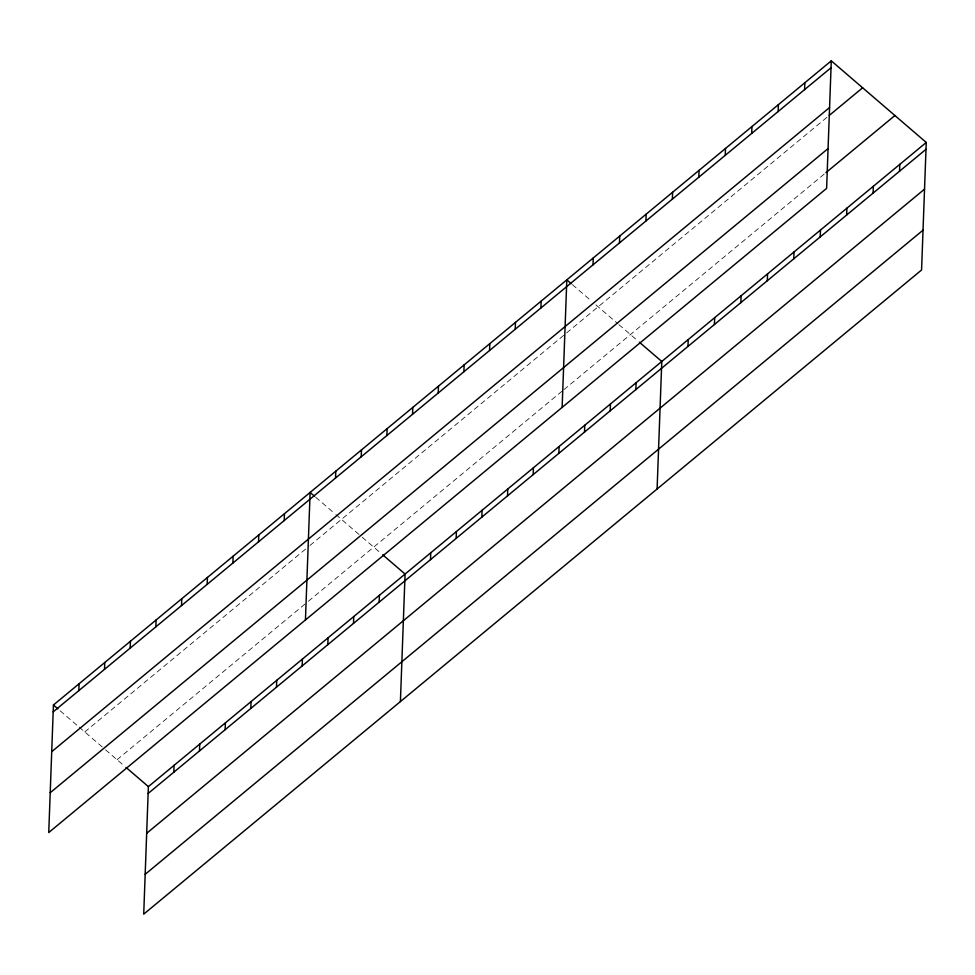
<?xml version="1.0" encoding="UTF-8"?>
<svg xmlns="http://www.w3.org/2000/svg" width="975" height="975" viewBox="0 0 975 975"><rect width="100%" height="100%" fill="white"/><g stroke="black" fill="none" stroke-linecap="round" stroke-linejoin="round"><path stroke-width="0.73" stroke-dasharray="4.88 3.66" d="M84.764 731.945L308.783 546.427M309.952 545.464L565.488 333.852M566.646 332.889L826.983 117.305M117.049 759.696L307.235 602.197M308.405 601.222L562.77 390.585M563.928 389.622L824.765 173.623M572.41 284.676L591.435 301.031M595.92 304.87L617.76 323.639M618.906 324.638L638.272 341.274M315.717 497.25L334.742 513.606M335.863 514.568L361.055 536.213M362.212 537.213L381.578 553.849M60.145 710.787L78.049 726.168M79.17 727.131L104.362 748.788M105.519 749.775L124.885 766.423"/><path stroke-width="1.46" d="M831.285 60.852L53.43 705.01L48.75 832.54L826.617 188.382L831.285 60.852L926.25 142.46L921.57 269.99L143.715 914.148L148.383 786.618L926.25 142.46M78.841 690.617L79.097 683.755M104.508 669.35L104.764 662.5M130.187 648.095L130.431 641.245M155.854 626.84L156.11 619.99M173.806 772.212L174.05 765.363M181.521 605.585L181.777 598.723M199.473 750.957L199.729 744.108M207.188 584.33L207.443 577.468M225.14 729.702L225.396 722.853M232.867 563.062L233.11 556.213M250.807 708.447L251.062 701.586M258.533 541.808L258.777 534.958M276.486 687.18L276.729 680.331M284.2 520.553L284.456 513.703M302.152 665.925L302.408 659.076M305.443 619.966L310.123 492.448L314.596 496.287M327.819 644.67L328.075 637.821M335.534 478.043L335.79 471.181M353.486 623.415L353.742 616.566M361.213 456.788L361.457 449.926M379.165 602.16L379.409 595.298M386.88 435.52L387.136 428.671M400.408 701.573L405.076 574.043L382.7 554.812M412.547 414.265L412.803 407.416M430.499 559.638L430.755 552.788M438.214 393.01L438.47 386.161M456.166 538.383L456.422 531.533M463.893 371.755L464.137 364.894M481.833 517.128L482.089 510.278M489.56 350.5L489.803 343.639M507.512 495.873L507.756 489.023M515.227 329.233L515.482 322.384M533.179 474.618L533.423 467.756M540.893 307.978L541.149 301.129M558.846 453.351L559.102 446.501M562.136 407.392L566.816 279.874L571.289 283.713M584.513 432.096L584.768 425.246M593.007 264.822L593.263 257.973M610.192 410.841L610.435 403.991M619.466 242.921L619.71 236.072M635.858 389.586L636.102 382.736M645.913 221.02L646.157 214.171M657.101 488.999L661.781 361.469L639.393 342.237M672.36 199.119L672.604 192.27M687.972 346.43L688.228 339.568M698.807 177.218L699.051 170.369M714.419 324.529L714.675 317.667M725.254 155.317L725.497 148.468M740.866 302.628L741.122 295.766M751.701 133.417L751.944 126.555M767.313 280.727L767.569 273.865M778.148 111.516L778.391 104.654M793.76 258.826L794.016 251.964M804.594 89.615L804.838 82.753M820.207 236.925L820.463 230.063M846.653 215.012L846.909 208.163M873.1 193.111L873.356 186.262M899.547 171.21L899.803 164.361M53.174 711.872L831.041 67.714M51.712 751.688L829.579 107.53M829.286 115.403L862.631 87.787M50.213 792.724L828.08 148.566M825.922 172.66L894.916 115.525M148.139 793.467L925.994 149.309M146.677 833.296L924.544 189.138M145.165 874.319L923.033 230.161M53.43 705.01L57.903 708.862M126.007 767.386L148.383 786.618"/></g></svg>
